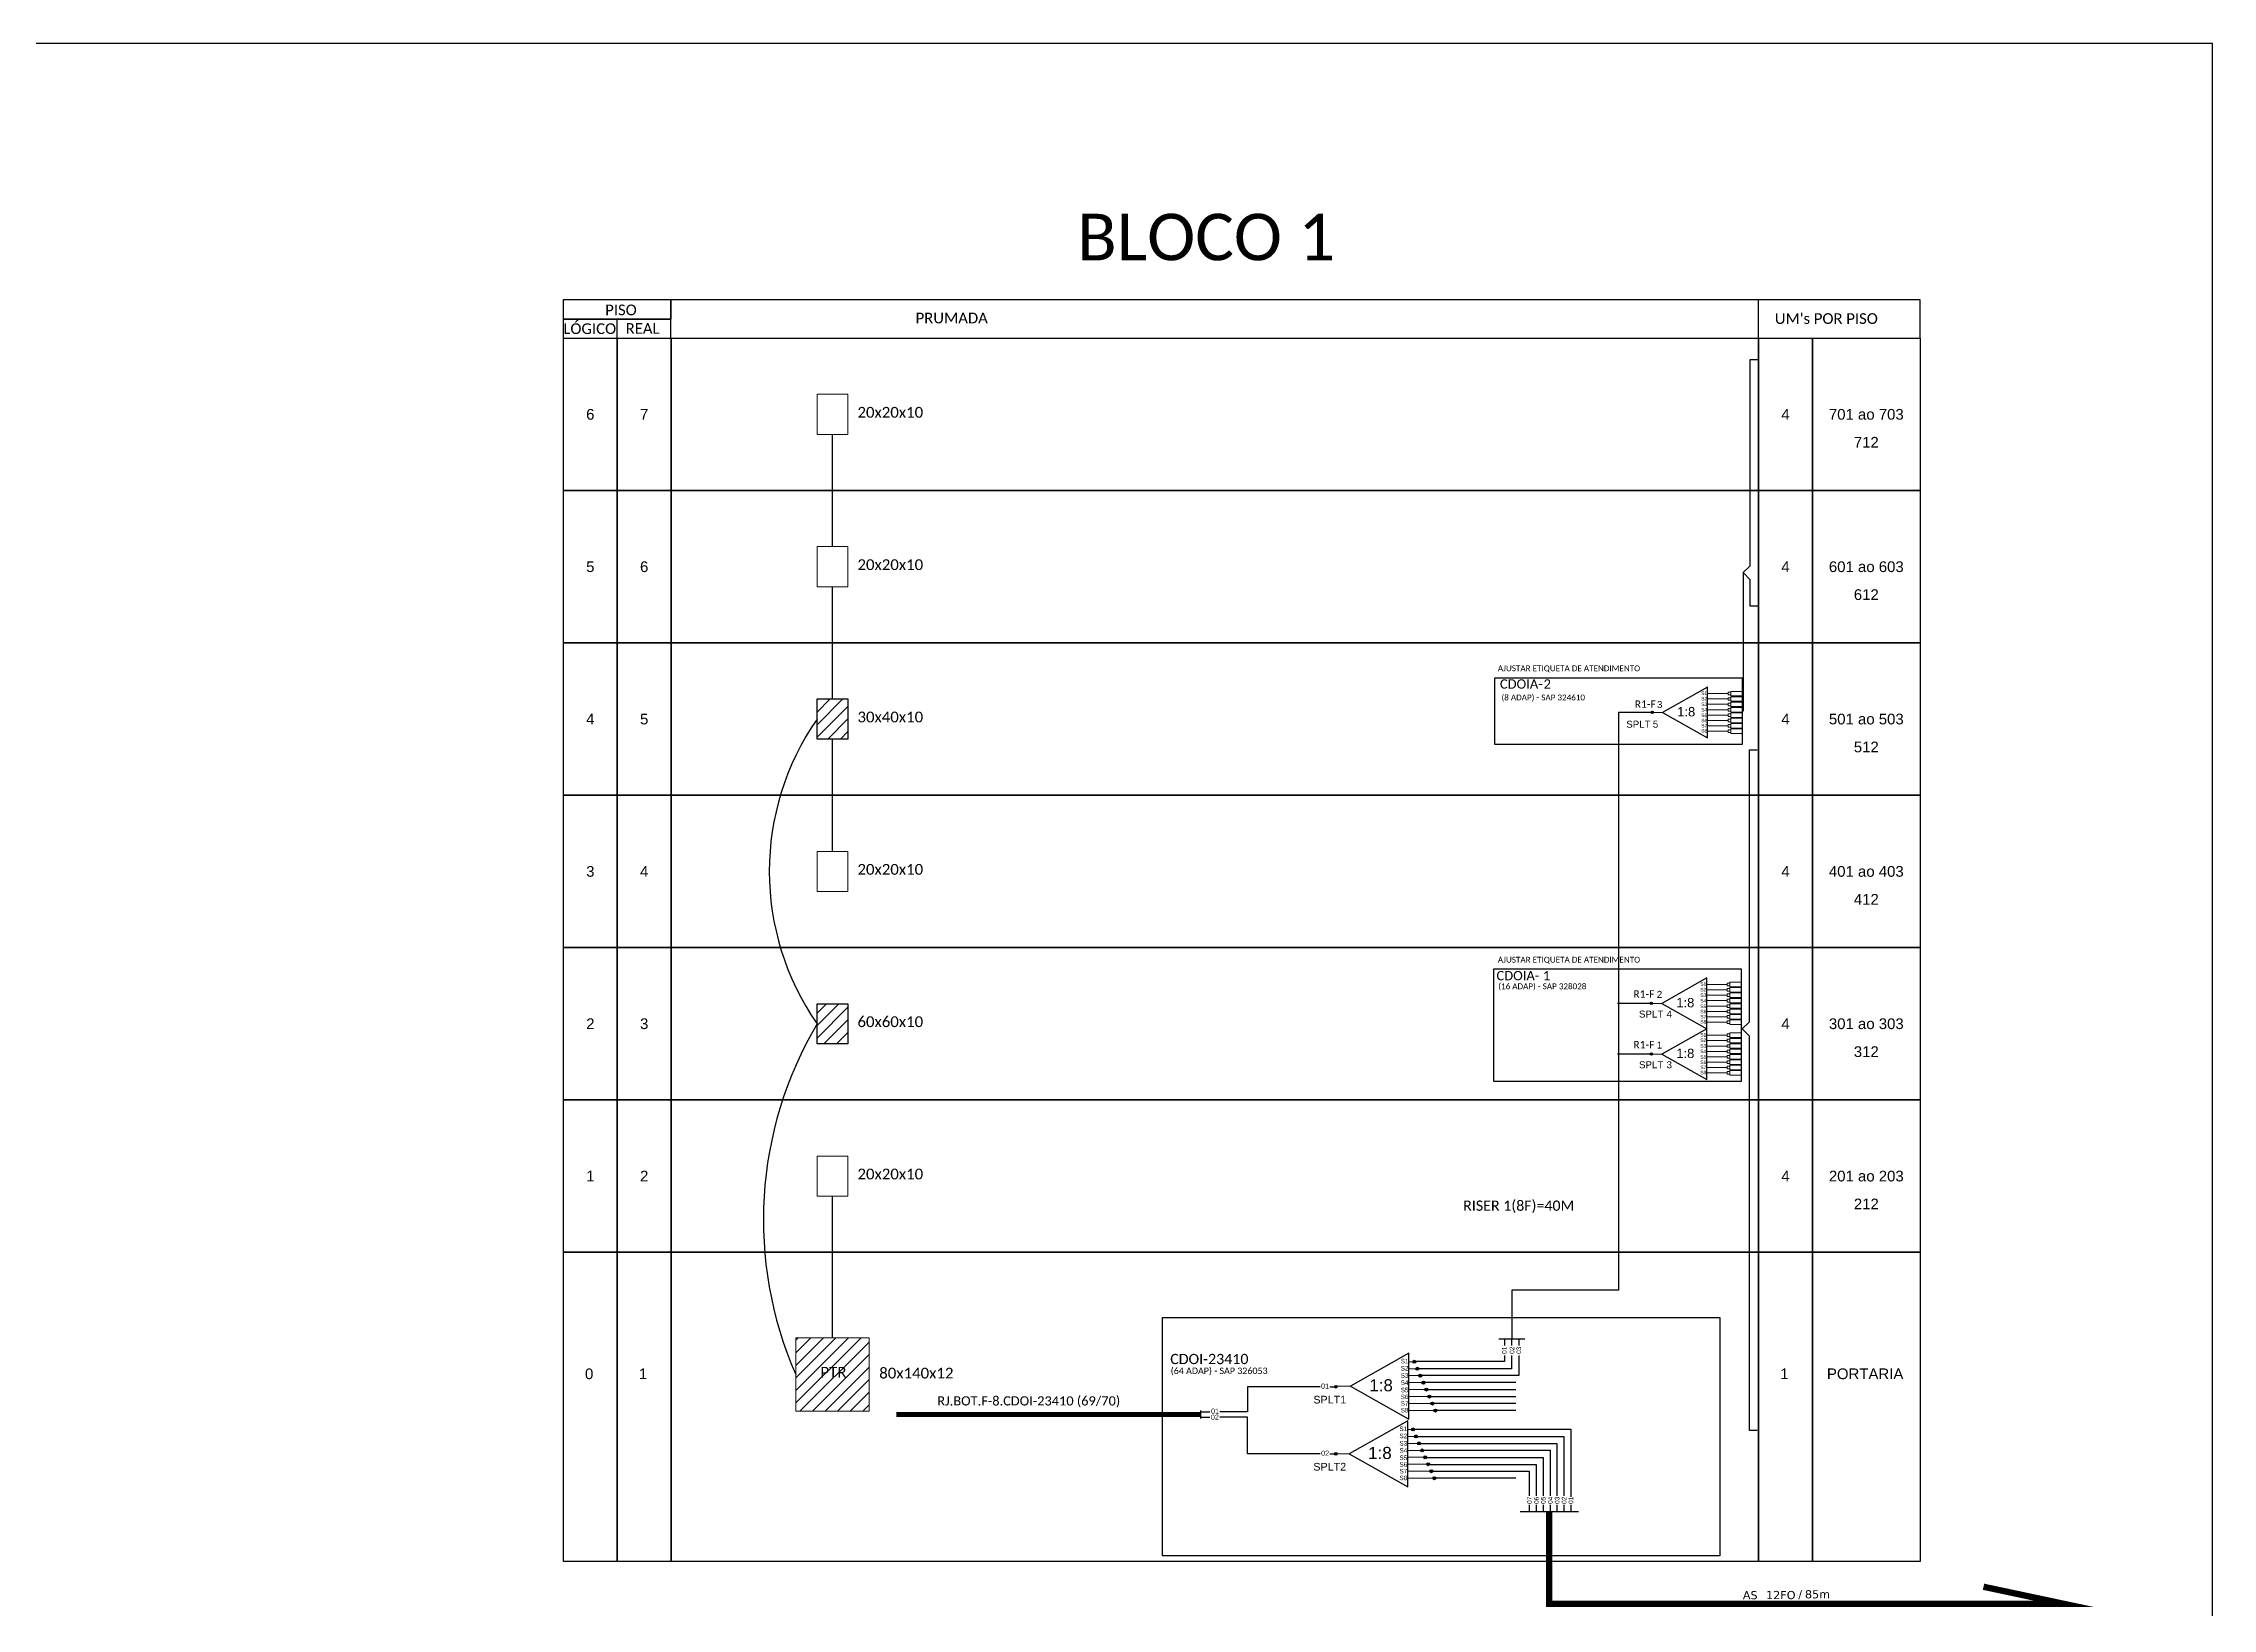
# Model space of a CAD drawing. Extents: x -89 to 1620, y 705 to 1299.
# Drawn here: x 283.2 to 749.2, y 962.6 to 1299 of the extents above; entities that cross this region are included whole.
import ezdxf
from ezdxf.enums import TextEntityAlignment as Align

# ---------------------------------------------------------------- set-up
doc = ezdxf.new("R2010")
doc.units = 0
doc.layers.add('40.1-ETIQUETAS', color=1, linetype='Continuous', lineweight=20)
doc.layers.add('DROP DE CLIENTE', color=140, linetype='Continuous', plot=False)
doc.styles.add('ARIAL', font='arial.ttf')
doc.styles.add('siredit', font='verdana.ttf')
doc.styles.get("Standard").update_dxf_attribs({"font": 'arial.ttf'})
doc.styles.add('WMF-Calibri0', font='calibri.ttf')
doc.linetypes.add('RESERVA', pattern='A,0.5,-0.15,["RESERVA",Standard,S=0.18,R=0,X=0,Y=-0.1],-1.3', length=1.95)

msp = doc.modelspace()

# ---------------------------------------------------------------- hatches: boundary and pattern name
h = msp.add_hatch()
h.set_pattern_fill('ANSI31', color=1, scale=0.6)
h.set_pattern_definition([(45, (-82.1356, 173.7744), (-1.3470384, 1.3470384), [])])
h.paths.add_polyline_path([(456.07, 1084), (456.07, 1092.62), (449.45, 1092.62), (449.45, 1084)])
h.paths.add_polyline_path([(456.07, 1158.11), (449.45, 1158.11), (449.45, 1149.49), (456.07, 1149.49)])
h = msp.add_hatch(color=7)
h.dxf.hatch_style = 1
edge = h.paths.add_edge_path()
edge.add_arc((628.87, 1155.23), 0.256, 0, 360)
h = msp.add_hatch(color=7)
h.dxf.hatch_style = 1
edge = h.paths.add_edge_path()
edge.add_arc((628.67, 1092.69), 0.256, 0, 360)
h = msp.add_hatch(color=7)
h.dxf.hatch_style = 1
edge = h.paths.add_edge_path()
edge.add_arc((628.67, 1081.79), 0.256, 0, 360)
h = msp.add_hatch()
h.set_pattern_fill('ANSI31', color=1, scale=0.6)
h.set_pattern_definition([(45, (-331.7493, 3692.0763), (-1.3470384, 1.3470384), [])])
h.paths.add_polyline_path([(460.66, 1005.01), (460.66, 1020.82), (444.86, 1020.82), (444.86, 1005.01)])
h.paths.add_polyline_path([(449.59, 1011.65), (456.4, 1011.65), (456.4, 1015.12), (449.59, 1015.12)], flags=24)
h = msp.add_hatch(color=3)
h.dxf.hatch_style = 1
edge = h.paths.add_edge_path()
edge.add_arc((577.74, 1015.66), 0.314, 0, 360)
h = msp.add_hatch(color=3)
h.dxf.hatch_style = 1
edge = h.paths.add_edge_path()
edge.add_arc((578.39, 1014.16), 0.314, 0, 360)
h = msp.add_hatch(color=3)
h.dxf.hatch_style = 1
edge = h.paths.add_edge_path()
edge.add_arc((579.04, 1012.67), 0.314, 0, 360)
h = msp.add_hatch(color=3)
h.dxf.hatch_style = 1
edge = h.paths.add_edge_path()
edge.add_arc((579.69, 1011.17), 0.314, 0, 360)
h = msp.add_hatch(color=3)
h.dxf.hatch_style = 1
edge = h.paths.add_edge_path()
edge.add_arc((560.89, 1010.29), 0.282, 0, 360)
h = msp.add_hatch(color=3)
h.dxf.hatch_style = 1
edge = h.paths.add_edge_path()
edge.add_arc((580.34, 1009.67), 0.314, 0, 360)
h = msp.add_hatch(color=3)
h.dxf.hatch_style = 1
edge = h.paths.add_edge_path()
edge.add_arc((580.99, 1008.17), 0.314, 0, 360)
h = msp.add_hatch(color=3)
h.dxf.hatch_style = 1
edge = h.paths.add_edge_path()
edge.add_arc((581.64, 1006.67), 0.314, 0, 360)
h = msp.add_hatch(color=3)
h.dxf.hatch_style = 1
edge = h.paths.add_edge_path()
edge.add_arc((582.29, 1005.17), 0.314, 0, 360)
h = msp.add_hatch(color=3)
h.dxf.hatch_style = 1
edge = h.paths.add_edge_path()
edge.add_arc((577.48, 1001.11), 0.314, 0, 360)
h = msp.add_hatch(color=3)
h.dxf.hatch_style = 1
edge = h.paths.add_edge_path()
edge.add_arc((578.13, 999.61), 0.314, 0, 360)
h = msp.add_hatch(color=3)
h.dxf.hatch_style = 1
edge = h.paths.add_edge_path()
edge.add_arc((578.78, 998.11), 0.314, 0, 360)
h = msp.add_hatch(color=3)
h.dxf.hatch_style = 1
edge = h.paths.add_edge_path()
edge.add_arc((560.89, 995.86), 0.282, 0, 360)
h = msp.add_hatch(color=3)
h.dxf.hatch_style = 1
edge = h.paths.add_edge_path()
edge.add_arc((579.43, 996.61), 0.314, 0, 360)
h = msp.add_hatch(color=3)
h.dxf.hatch_style = 1
edge = h.paths.add_edge_path()
edge.add_arc((580.08, 995.12), 0.314, 0, 360)
h = msp.add_hatch(color=3)
h.dxf.hatch_style = 1
edge = h.paths.add_edge_path()
edge.add_arc((580.73, 993.62), 0.314, 0, 360)
h = msp.add_hatch(color=3)
h.dxf.hatch_style = 1
edge = h.paths.add_edge_path()
edge.add_arc((581.38, 992.12), 0.314, 0, 360)
h = msp.add_hatch(color=3)
h.dxf.hatch_style = 1
edge = h.paths.add_edge_path()
edge.add_arc((582.03, 990.62), 0.314, 0, 360)

# ---------------------------------------------------------------- linework, layer by layer
at = {"color": 3}
msp.add_line((531.78, 1004.88), (533.83, 1004.88), dxfattribs=at)
at = {"color": 2}
for p, q in [((541.91, 1003.78), (535.96, 1003.78)), ((541.91, 995.86), (541.91, 1003.78)), ((557.49, 995.86), (541.91, 995.86))]:
    msp.add_line(p, q, dxfattribs=at)
for points in [[(-89.32, 705.02), (749.25, 705.02), (749.25, 1299.02), (-89.32, 1299.02), (-89.32, 705.02)], [(406.48, 1235.66), (406.48, 1239.77)], [(418.05, 1235.66), (686.42, 1235.66), (686.42, 1243.88), (418.05, 1243.88), (418.05, 1243.88), (418.05, 1239.77)], [(651.67, 1235.66), (651.67, 1243.88)]]:
    msp.add_lwpolyline(points)
for points in [[(394.9, 1239.77), (418.05, 1239.77), (418.05, 1243.88), (394.9, 1243.88)], [(394.9, 1235.66), (418.05, 1235.66), (418.05, 1239.77), (394.9, 1239.77)], [(394.94, 1235.66), (406.51, 1235.66), (406.51, 1202.91), (394.94, 1202.91)], [(406.51, 1235.66), (418.09, 1235.66), (418.09, 1202.91), (406.51, 1202.91)], [(418.09, 1235.66), (651.7, 1235.66), (651.7, 1202.91), (418.09, 1202.91)], [(651.7, 1235.66), (663.27, 1235.66), (663.27, 1202.91), (651.7, 1202.91)], [(663.27, 1235.66), (686.42, 1235.66), (686.42, 1202.91), (663.27, 1202.91)], [(394.94, 1202.91), (406.51, 1202.91), (406.51, 1170.17), (394.94, 1170.17)], [(406.51, 1202.91), (418.09, 1202.91), (418.09, 1170.17), (406.51, 1170.17)], [(418.09, 1202.91), (651.7, 1202.91), (651.7, 1170.17), (418.09, 1170.17)], [(651.7, 1202.91), (663.27, 1202.91), (663.27, 1170.17), (651.7, 1170.17)], [(663.27, 1202.91), (686.42, 1202.91), (686.42, 1170.17), (663.27, 1170.17)], [(394.94, 1170.17), (406.51, 1170.17), (406.51, 1137.43), (394.94, 1137.43)], [(406.51, 1170.17), (418.09, 1170.17), (418.09, 1137.43), (406.51, 1137.43)], [(418.09, 1170.17), (651.7, 1170.17), (651.7, 1137.43), (418.09, 1137.43)], [(651.7, 1170.17), (663.27, 1170.17), (663.27, 1137.43), (651.7, 1137.43)], [(663.27, 1170.17), (686.42, 1170.17), (686.42, 1137.43), (663.27, 1137.43)], [(394.94, 1137.43), (406.51, 1137.43), (406.51, 1104.68), (394.94, 1104.68)], [(406.51, 1137.43), (418.09, 1137.43), (418.09, 1104.68), (406.51, 1104.68)], [(418.09, 1137.43), (651.7, 1137.43), (651.7, 1104.68), (418.09, 1104.68)], [(651.7, 1137.43), (663.27, 1137.43), (663.27, 1104.68), (651.7, 1104.68)], [(663.27, 1137.43), (686.42, 1137.43), (686.42, 1104.68), (663.27, 1104.68)], [(394.94, 1104.68), (406.51, 1104.68), (406.51, 1071.94), (394.94, 1071.94)], [(406.51, 1104.68), (418.09, 1104.68), (418.09, 1071.94), (406.51, 1071.94)], [(418.09, 1104.68), (651.7, 1104.68), (651.7, 1071.94), (418.09, 1071.94)], [(651.7, 1104.68), (663.27, 1104.68), (663.27, 1071.94), (651.7, 1071.94)], [(663.27, 1104.68), (686.42, 1104.68), (686.42, 1071.94), (663.27, 1071.94)], [(394.94, 1071.94), (406.51, 1071.94), (406.51, 1039.19), (394.94, 1039.19)], [(406.51, 1071.94), (418.09, 1071.94), (418.09, 1039.19), (406.51, 1039.19)], [(418.09, 1071.94), (651.7, 1071.94), (651.7, 1039.19), (418.09, 1039.19)], [(651.7, 1071.94), (663.27, 1071.94), (663.27, 1039.19), (651.7, 1039.19)], [(663.27, 1071.94), (686.42, 1071.94), (686.42, 1039.19), (663.27, 1039.19)], [(394.94, 1039.19), (406.51, 1039.19), (406.51, 972.72), (394.94, 972.72)], [(406.51, 1039.19), (418.09, 1039.19), (418.09, 972.72), (406.51, 972.72)], [(418.09, 1039.19), (651.7, 1039.19), (651.7, 972.72), (418.09, 972.72)], [(651.7, 1039.19), (663.27, 1039.19), (663.27, 972.72), (651.7, 972.72)], [(663.27, 1039.19), (686.42, 1039.19), (686.42, 972.72), (663.27, 972.72)]]:
    msp.add_lwpolyline(points, close=True)
at = {"color": 3}
for points in [[(651.58, 1178.09), (649.93, 1178.09), (649.93, 1183.75), (648.36, 1185.26), (649.93, 1186.76), (649.93, 1231.07), (651.58, 1231.07)], [(452.76, 1190.85), (452.76, 1214.98)], [(648.36, 1185.26), (648.36, 1155.52), (648.16, 1155.52)], [(452.76, 1158.11), (452.76, 1182.23)], [(452.76, 1125.36), (452.76, 1149.49)], [(651.41, 1000.89), (649.76, 1000.89), (649.76, 1085.67), (648.19, 1087.18), (649.76, 1088.69), (649.76, 1147.16), (651.41, 1147.16)], [(452.76, 1020.82), (452.76, 1051.26)], [(557.49, 1010.29), (541.91, 1010.29), (541.91, 1004.88), (535.95, 1004.88)], [(559.57, 1010.29), (560.89, 1010.29)]]:
    msp.add_lwpolyline(points, dxfattribs=at)
at = {"color": 0, "lineweight": 0}
for points in [[(449.45, 1223.6), (456.07, 1223.6), (456.07, 1214.98), (449.45, 1214.98)], [(449.45, 1190.85), (456.07, 1190.85), (456.07, 1182.23), (449.45, 1182.23)], [(449.45, 1125.36), (456.07, 1125.36), (456.07, 1116.74), (449.45, 1116.74)], [(449.45, 1059.88), (456.07, 1059.88), (456.07, 1051.26), (449.45, 1051.26)]]:
    msp.add_lwpolyline(points, close=True, dxfattribs=at)
at = {"color": 5}
for points in [[(595.03, 1162.67), (648.16, 1162.67), (648.16, 1148.36), (595.03, 1148.36)], [(594.83, 1100.14), (647.96, 1100.14), (647.96, 1075.87), (594.83, 1075.87)], [(523.63, 1025.2), (643.41, 1025.2), (643.41, 973.93), (523.63, 973.93)]]:
    msp.add_lwpolyline(points, close=True, dxfattribs=at)
at = {"color": 7}
for points in [[(640.76, 1160.67), (631.09, 1155.23), (640.76, 1149.78), (640.76, 1160.67)], [(640.56, 1098.14), (630.9, 1092.69), (640.56, 1087.24), (640.56, 1098.14)], [(628.67, 1092.69), (621.41, 1092.69)], [(640.56, 1087.24), (630.9, 1081.79), (640.56, 1076.35), (640.56, 1087.24)], [(628.67, 1081.79), (621.41, 1081.79)], [(576.6, 1017.5), (564.03, 1010.42), (576.6, 1003.33), (576.6, 1017.5)], [(531.78, 1005.19), (531.78, 1003.47)]]:
    msp.add_lwpolyline(points, dxfattribs=at)
at = {"color": 1}
for points in [[(449.45, 1158.11), (456.07, 1158.11), (456.07, 1149.49), (449.45, 1149.49)], [(449.45, 1092.62), (456.07, 1092.62), (456.07, 1084), (449.45, 1084)]]:
    msp.add_lwpolyline(points, close=True, dxfattribs=at)
at = {"color": 7, "lineweight": 0}
for points in [[(645.14, 1159.26), (640.76, 1159.26)], [(640.76, 1158.11), (645.14, 1158.11)], [(640.76, 1156.96), (645.14, 1156.96)], [(640.76, 1155.8), (645.14, 1155.8)], [(645.72, 1159.75), (645.72, 1158.77)], [(645.72, 1159.75), (648.13, 1159.75)], [(645.72, 1158.77), (648.13, 1158.77)], [(645.72, 1158.6), (645.72, 1157.62)], [(645.72, 1158.6), (648.13, 1158.6)], [(645.72, 1157.62), (648.13, 1157.62)], [(645.72, 1157.45), (645.72, 1156.46)], [(645.72, 1157.45), (648.13, 1157.45)], [(645.72, 1156.46), (648.13, 1156.46)], [(645.72, 1156.3), (645.72, 1155.31)], [(645.72, 1156.3), (648.13, 1156.3)], [(631.09, 1155.23), (628.87, 1155.23)], [(640.76, 1154.65), (645.14, 1154.65)], [(640.76, 1153.5), (645.14, 1153.5)], [(640.76, 1152.34), (645.14, 1152.34)], [(640.76, 1151.19), (645.14, 1151.19)], [(645.72, 1155.31), (648.13, 1155.31)], [(645.72, 1155.14), (645.72, 1154.16)], [(645.72, 1155.14), (648.13, 1155.14)], [(645.72, 1154.16), (648.13, 1154.16)], [(645.72, 1153.99), (645.72, 1153)], [(645.72, 1153.99), (648.13, 1153.99)], [(645.72, 1153), (648.13, 1153)], [(645.72, 1152.84), (645.72, 1151.85)], [(645.72, 1152.84), (648.13, 1152.84)], [(645.72, 1151.85), (648.13, 1151.85)], [(645.72, 1151.68), (645.72, 1150.7)], [(645.72, 1151.68), (648.13, 1151.68)], [(645.72, 1150.7), (648.13, 1150.7)], [(644.94, 1096.73), (640.56, 1096.73)], [(640.56, 1095.57), (644.94, 1095.57)], [(645.52, 1097.22), (645.52, 1096.23)], [(645.52, 1097.22), (647.93, 1097.22)], [(645.52, 1096.23), (647.93, 1096.23)], [(645.52, 1096.07), (645.52, 1095.08)], [(645.52, 1096.07), (647.93, 1096.07)], [(630.9, 1092.69), (628.67, 1092.69)], [(640.56, 1094.42), (644.94, 1094.42)], [(640.56, 1093.27), (644.94, 1093.27)], [(640.56, 1092.12), (644.94, 1092.12)], [(640.56, 1090.96), (644.94, 1090.96)], [(645.52, 1095.08), (647.93, 1095.08)], [(645.52, 1094.92), (645.52, 1093.93)], [(645.52, 1094.92), (647.93, 1094.92)], [(645.52, 1093.93), (647.93, 1093.93)], [(645.52, 1093.76), (645.52, 1092.78)], [(645.52, 1093.76), (647.93, 1093.76)], [(645.52, 1092.78), (647.93, 1092.78)], [(645.52, 1092.61), (645.52, 1091.62)], [(645.52, 1092.61), (647.93, 1092.61)], [(645.52, 1091.62), (647.93, 1091.62)], [(645.52, 1091.46), (645.52, 1090.47)], [(645.52, 1091.46), (647.93, 1091.46)], [(640.56, 1089.81), (644.94, 1089.81)], [(640.56, 1088.66), (644.94, 1088.66)], [(644.94, 1085.83), (640.56, 1085.83)], [(645.52, 1090.47), (647.93, 1090.47)], [(645.52, 1090.3), (645.52, 1089.32)], [(645.52, 1090.3), (647.93, 1090.3)], [(645.52, 1089.32), (647.93, 1089.32)], [(645.52, 1089.15), (645.52, 1088.16)], [(645.52, 1089.15), (647.93, 1089.15)], [(645.52, 1088.16), (647.93, 1088.16)], [(645.52, 1086.32), (645.52, 1085.34)], [(645.52, 1086.32), (647.93, 1086.32)], [(630.9, 1081.79), (628.67, 1081.79)], [(640.56, 1084.68), (644.94, 1084.68)], [(640.56, 1083.52), (644.94, 1083.52)], [(640.56, 1082.37), (644.94, 1082.37)], [(640.56, 1081.22), (644.94, 1081.22)], [(645.52, 1085.34), (647.93, 1085.34)], [(645.52, 1085.17), (645.52, 1084.18)], [(645.52, 1085.17), (647.93, 1085.17)], [(645.52, 1084.18), (647.93, 1084.18)], [(645.52, 1084.02), (645.52, 1083.03)], [(645.52, 1084.02), (647.93, 1084.02)], [(645.52, 1083.03), (647.93, 1083.03)], [(645.52, 1082.87), (645.52, 1081.88)], [(645.52, 1082.87), (647.93, 1082.87)], [(645.52, 1081.88), (647.93, 1081.88)], [(645.52, 1081.71), (645.52, 1080.73)], [(645.52, 1081.71), (647.93, 1081.71)], [(640.56, 1080.07), (644.94, 1080.07)], [(640.56, 1078.91), (644.94, 1078.91)], [(640.56, 1077.76), (644.94, 1077.76)], [(645.52, 1080.73), (647.93, 1080.73)], [(645.52, 1080.56), (645.52, 1079.57)], [(645.52, 1080.56), (647.93, 1080.56)], [(645.52, 1079.57), (647.93, 1079.57)], [(645.52, 1079.41), (645.52, 1078.42)], [(645.52, 1079.41), (647.93, 1079.41)], [(645.52, 1078.42), (647.93, 1078.42)], [(645.52, 1078.25), (645.52, 1077.27)], [(645.52, 1078.25), (647.93, 1078.25)], [(645.52, 1077.27), (647.93, 1077.27)], [(577.74, 1015.66), (576.6, 1015.66)], [(576.6, 1014.16), (578.39, 1014.16)], [(576.6, 1012.67), (579.04, 1012.67)], [(564.03, 1010.42), (561.14, 1010.42)], [(576.6, 1011.17), (579.69, 1011.17)], [(576.6, 1009.67), (580.34, 1009.67)], [(576.6, 1008.17), (580.99, 1008.17)], [(576.6, 1006.67), (581.64, 1006.67)], [(576.6, 1005.17), (582.29, 1005.17)], [(577.48, 1001.11), (576.35, 1001.11)], [(576.35, 999.61), (578.13, 999.61)], [(576.35, 998.11), (578.78, 998.11)], [(576.35, 996.61), (579.43, 996.61)], [(576.35, 995.12), (580.08, 995.12)], [(576.35, 993.62), (580.73, 993.62)], [(576.35, 992.12), (581.38, 992.12)], [(576.35, 990.62), (582.03, 990.62)]]:
    msp.add_lwpolyline(points, dxfattribs=at)
for points in [[(645.14, 1159.55), (645.72, 1159.55), (645.72, 1158.98), (645.14, 1158.98)], [(645.14, 1158.39), (645.72, 1158.39), (645.72, 1157.82), (645.14, 1157.82)], [(645.14, 1157.24), (645.72, 1157.24), (645.72, 1156.67), (645.14, 1156.67)], [(645.14, 1156.09), (645.72, 1156.09), (645.72, 1155.52), (645.14, 1155.52)], [(645.14, 1154.94), (645.72, 1154.94), (645.72, 1154.36), (645.14, 1154.36)], [(645.14, 1153.78), (645.72, 1153.78), (645.72, 1153.21), (645.14, 1153.21)], [(645.14, 1152.63), (645.72, 1152.63), (645.72, 1152.06), (645.14, 1152.06)], [(645.14, 1151.48), (645.72, 1151.48), (645.72, 1150.9), (645.14, 1150.9)], [(644.94, 1097.01), (645.52, 1097.01), (645.52, 1096.44), (644.94, 1096.44)], [(644.94, 1095.86), (645.52, 1095.86), (645.52, 1095.29), (644.94, 1095.29)], [(644.94, 1094.71), (645.52, 1094.71), (645.52, 1094.14), (644.94, 1094.14)], [(644.94, 1093.56), (645.52, 1093.56), (645.52, 1092.98), (644.94, 1092.98)], [(644.94, 1092.4), (645.52, 1092.4), (645.52, 1091.83), (644.94, 1091.83)], [(644.94, 1091.25), (645.52, 1091.25), (645.52, 1090.68), (644.94, 1090.68)], [(644.94, 1090.1), (645.52, 1090.1), (645.52, 1089.52), (644.94, 1089.52)], [(644.94, 1088.94), (645.52, 1088.94), (645.52, 1088.37), (644.94, 1088.37)], [(644.94, 1086.12), (645.52, 1086.12), (645.52, 1085.54), (644.94, 1085.54)], [(644.94, 1084.96), (645.52, 1084.96), (645.52, 1084.39), (644.94, 1084.39)], [(644.94, 1083.81), (645.52, 1083.81), (645.52, 1083.24), (644.94, 1083.24)], [(644.94, 1082.66), (645.52, 1082.66), (645.52, 1082.09), (644.94, 1082.09)], [(644.94, 1081.51), (645.52, 1081.51), (645.52, 1080.93), (644.94, 1080.93)], [(644.94, 1080.35), (645.52, 1080.35), (645.52, 1079.78), (644.94, 1079.78)], [(644.94, 1079.2), (645.52, 1079.2), (645.52, 1078.63), (644.94, 1078.63)], [(644.94, 1078.05), (645.52, 1078.05), (645.52, 1077.47), (644.94, 1077.47)]]:
    msp.add_lwpolyline(points, close=True, dxfattribs=at)
at = {"color": 5}
for points in [[(621.61, 1155.23), (621.61, 1031.06), (598.7, 1031.06), (598.7, 1020.57)], [(628.87, 1155.23), (621.61, 1155.23)], [(597.12, 1016.97), (597.09, 1015.71), (578.05, 1015.71)], [(598.65, 1016.97), (598.65, 1014.16), (578.7, 1014.16)], [(600.18, 1016.97), (600.18, 1012.67), (579.35, 1012.67)], [(595.9, 1020.57), (601.5, 1020.57)], [(597.12, 1020.57), (597.12, 1019.12)], [(598.65, 1020.57), (598.65, 1019.12)], [(600.18, 1020.57), (600.18, 1019.12)], [(577.43, 1015.71), (577.42, 1015.71)], [(576.35, 1002.95), (563.78, 995.86), (576.35, 988.78), (576.35, 1002.95)], [(577.17, 1001.16), (577.17, 1001.16)]]:
    msp.add_lwpolyline(points, dxfattribs=at)
at = {"color": 1, "lineweight": 0}
msp.add_lwpolyline([(444.86, 1020.82), (460.66, 1020.82), (460.66, 1005.01), (444.86, 1005.01)], close=True, dxfattribs=at)
at = {"color": 8, "linetype": 'RESERVA', "ltscale": 5}
for points in [[(599.57, 1011.21), (580, 1011.21)], [(599.57, 1009.65), (580.65, 1009.65)], [(599.57, 1008.15), (581.3, 1008.15)], [(599.57, 1006.67), (581.95, 1006.67)], [(599.57, 1005.16), (582.6, 1005.16)], [(599.57, 990.61), (582.35, 990.61)]]:
    msp.add_lwpolyline(points, dxfattribs=at)
at = {"color": 7, "const_width": 1.1}
msp.add_lwpolyline([(466.46, 1004.33), (531.78, 1004.33)], dxfattribs=at)
at = {"color": 2}
for points in [[(531.78, 1003.78), (533.83, 1003.78)], [(559.57, 995.86), (560.89, 995.86)]]:
    msp.add_lwpolyline(points, dxfattribs=at)
at = {"color": 5, "lineweight": 0}
msp.add_lwpolyline([(563.78, 995.86), (560.89, 995.86)], dxfattribs=at)
at = {"color": 1, "const_width": 1.36}
for points in [[(606.72, 983.39), (606.72, 963.61), (704.42, 963.61)], [(704.42, 963.61), (717.37, 963.61), (700.03, 967.3)]]:
    msp.add_lwpolyline(points, dxfattribs=at)
at = {"color": 7}
for centre in [(628.87, 1155.23), (628.67, 1092.69), (628.67, 1081.79)]:
    msp.add_circle(centre, 0.256, dxfattribs=at)
at = {"color": 3}
for centre, radius in [((577.74, 1015.66), 0.314), ((578.39, 1014.16), 0.314), ((579.04, 1012.67), 0.314), ((579.69, 1011.17), 0.314), ((560.89, 1010.29), 0.282), ((580.34, 1009.67), 0.314), ((580.99, 1008.17), 0.314), ((581.64, 1006.67), 0.314), ((582.29, 1005.17), 0.314), ((577.48, 1001.11), 0.314), ((578.13, 999.61), 0.314), ((578.78, 998.11), 0.314), ((560.89, 995.86), 0.282), ((579.43, 996.61), 0.314), ((580.08, 995.12), 0.314), ((580.73, 993.62), 0.314), ((581.38, 992.12), 0.314), ((582.03, 990.62), 0.314)]:
    msp.add_circle(centre, radius, dxfattribs=at)
for centre, radius, start, end in [((496.53, 1121.05), 57.35, 145.1836, 214.8164), ((520.75, 1046.13), 82.84, 149.3923, 203.6372)]:
    msp.add_arc(centre, radius, start, end, dxfattribs=at)
for p in [(394.94, 1202.91), (394.94, 1170.17), (394.94, 1137.43), (394.94, 1104.68), (394.94, 1071.94), (394.94, 1039.19)]:
    msp.add_point(p)
at = {"layer": 'DROP DE CLIENTE', "color": 1}
for points in [[(577.8, 1001.16), (599.57, 1001.16), (611.35, 1001.16), (611.35, 986.65)], [(578.45, 999.61), (609.87, 999.61), (609.87, 986.84)], [(579.1, 998.12), (608.38, 998.12), (608.38, 986.85)], [(579.75, 996.65), (599.57, 996.65), (606.9, 996.65), (606.9, 986.84)], [(580.4, 995.1), (599.57, 995.1), (605.41, 995.1), (605.41, 986.85)], [(581.05, 993.6), (599.57, 993.6), (603.93, 993.6), (603.93, 986.84)], [(581.7, 992.12), (599.57, 992.12), (602.44, 992.12), (602.44, 986.85)], [(612.99, 983.39), (600.46, 983.39)], [(602.44, 984.92), (602.44, 983.39)], [(603.93, 984.92), (603.93, 983.39)], [(605.41, 984.92), (605.41, 983.39)], [(606.9, 984.92), (606.9, 983.39)], [(608.38, 984.92), (608.38, 983.39)], [(609.87, 984.92), (609.87, 983.39)], [(611.35, 984.92), (611.35, 983.39)]]:
    msp.add_lwpolyline(points, dxfattribs=at)

# ---------------------------------------------------------------- texts
at = {"style": 'WMF-Calibri0'}
for s, height, p in [('BLOCO 1', 10, (505.33, 1252.4)), ('     PISO', 2.3, (399.87, 1240.58)), ('PRUMADA', 2.3, (470.61, 1238.84)), ("UM's POR PISO", 2.3, (655.2, 1238.72)), ('  LÓGICO', 2.3, (393.32, 1236.55)), ('    REAL', 2.3, (405.08, 1236.6)), ('20x20x10', 2.317, (458.12, 1218.57)), ('20x20x10', 2.317, (458.12, 1185.82)), ('20x20x10', 2.317, (458.12, 1120.33)), ('20x20x10', 2.317, (458.12, 1054.85)), ('PTR', 2.317, (450.17, 1012.24)), ('80x140x12', 2.317, (462.8, 1012.06))]:
    msp.add_text(s, height=height, dxfattribs=at).set_placement(p)
at = {"style": 'ARIAL'}
for s, height, p in [('6', 2.3, (400.73, 1219.29)), ('7', 2.3, (412.3, 1219.29)), ('4', 2.3, (657.49, 1219.29)), ('701 ao 703', 2.3, (674.85, 1219.29)), ('712', 2.3, (674.85, 1213.29)), ('5', 2.3, (400.73, 1186.54)), ('6', 2.3, (412.3, 1186.54)), ('4', 2.3, (657.49, 1186.54)), ('601 ao 603', 2.3, (674.85, 1186.54)), ('612', 2.3, (674.85, 1180.54)), ('4', 2.3, (400.73, 1153.8)), ('5', 2.3, (412.3, 1153.8)), ('4', 2.3, (657.49, 1153.8)), ('501 ao 503', 2.3, (674.85, 1153.8)), ('512', 2.3, (674.85, 1147.8)), ('3', 2.3, (400.73, 1121.05)), ('4', 2.3, (412.3, 1121.05)), ('4', 2.3, (657.49, 1121.05)), ('401 ao 403', 2.3, (674.85, 1121.05)), ('412', 2.3, (674.85, 1115.05)), ('2', 2.3, (400.73, 1088.31)), ('3', 2.3, (412.3, 1088.31)), ('4', 2.3, (657.49, 1088.31)), ('301 ao 303', 2.3, (674.85, 1088.31)), ('312', 2.3, (674.85, 1082.31)), ('1', 2.3, (400.73, 1055.57)), ('2', 2.3, (412.3, 1055.57)), ('4', 2.3, (657.49, 1055.57)), ('201 ao 203', 2.3, (674.85, 1055.57)), ('212', 2.3, (674.85, 1049.57)), ('0', 2.3, (400.48, 1013.07)), ('1', 2.3, (412.05, 1013.07)), ('1', 2.3, (657.24, 1013.07)), ('PORTARIA', 2.3, (674.6, 1013.07)), ('01', 1.1, (558.58, 1010.43)), ('02', 1.1, (534.9, 1003.75)), ('01', 1.1, (534.94, 1005.05)), ('02', 1.1, (558.58, 996.01))]:
    msp.add_text(s, height=height, dxfattribs=at).set_placement(p, align=Align.MIDDLE_CENTER)
at = {"color": 1, "style": 'WMF-Calibri0'}
for p in [(610.98, 1164.07), (610.98, 1101.44)]:
    msp.add_text('AJUSTAR ETIQUETA DE ATENDIMENTO', height=1.25, dxfattribs=at).set_placement(p, align=Align.CENTER)
at = {"color": 5}
for s, height, style, p in [('CDOIA-', 2, 'WMF-Calibri0', (596.14, 1160.33)), ('2', 2, 'WMF-Calibri0', (605.52, 1160.33)), ('CDOIA-', 2, 'WMF-Calibri0', (595.4, 1097.65)), ('1', 2, 'WMF-Calibri0', (605.36, 1097.65)), ('RISER 1(8F)=40M', 2.2, 'WMF-Calibri0', (588.24, 1048.11)), ('CDOI-23410', 2.2, 'WMF-Calibri0', (525.31, 1015.15)), ('1:8', 2.6, 'ARIAL', (567.84, 994.76)), ('S1', 0.975, 'ARIAL', (574.56, 1000.76)), ('S2', 0.975, 'ARIAL', (574.56, 999.22)), ('S3', 0.975, 'ARIAL', (574.56, 997.64)), ('S4', 0.975, 'ARIAL', (574.56, 996.11)), ('S5', 0.975, 'ARIAL', (574.56, 994.54)), ('S6', 0.975, 'ARIAL', (574.56, 993.08)), ('S7', 0.975, 'ARIAL', (574.56, 991.65)), ('S8', 0.975, 'ARIAL', (574.56, 990.2))]:
    msp.add_text(s, height=height, dxfattribs=dict(at, style=style)).set_placement(p)
at = {"color": 5, "style": 'WMF-Calibri0'}
for s, height, p in [('(8 ADAP) - SAP 324610', 1.25, (605.45, 1157.81)), ('(16 ADAP) - SAP 328028', 1.25, (605.25, 1095.73)), ('(64 ADAP) - SAP 326053', 1.375, (535.82, 1013.03))]:
    msp.add_text(s, height=height, dxfattribs=at).set_placement(p, align=Align.CENTER)
at = {"color": 7}
for s, height, style, p in [('R1-F', 1.6, 'WMF-Calibri0', (625.1, 1156.21)), ('1:8', 2, 'ARIAL', (634.22, 1154.37)), ('S1', 0.75, 'ARIAL', (639.39, 1158.99)), ('S2', 0.75, 'ARIAL', (639.39, 1157.81)), ('S3', 0.75, 'ARIAL', (639.39, 1156.59)), ('S4', 0.75, 'ARIAL', (639.39, 1155.42)), ('S5', 0.75, 'ARIAL', (639.39, 1154.21)), ('S6', 0.75, 'ARIAL', (639.39, 1153.09)), ('S7', 0.75, 'ARIAL', (639.39, 1151.99)), ('S8', 0.75, 'ARIAL', (639.39, 1150.87)), ('R1-F', 1.6, 'WMF-Calibri0', (624.8, 1093.9)), ('S1', 0.75, 'ARIAL', (639.19, 1096.46)), ('S2', 0.75, 'ARIAL', (639.19, 1095.27)), ('1:8', 2, 'ARIAL', (634.02, 1091.84)), ('S3', 0.75, 'ARIAL', (639.19, 1094.06)), ('S4', 0.75, 'ARIAL', (639.19, 1092.88)), ('S5', 0.75, 'ARIAL', (639.19, 1091.67)), ('S6', 0.75, 'ARIAL', (639.19, 1090.55)), ('S7', 0.75, 'ARIAL', (639.19, 1089.45)), ('S8', 0.75, 'ARIAL', (639.19, 1088.34)), ('S1', 0.75, 'ARIAL', (639.19, 1085.56)), ('R1-F', 1.6, 'WMF-Calibri0', (624.8, 1083.01)), ('1:8', 2, 'ARIAL', (634.02, 1080.94)), ('S2', 0.75, 'ARIAL', (639.19, 1084.38)), ('S3', 0.75, 'ARIAL', (639.19, 1083.16)), ('S4', 0.75, 'ARIAL', (639.19, 1081.99)), ('S5', 0.75, 'ARIAL', (639.19, 1080.77)), ('S6', 0.75, 'ARIAL', (639.19, 1079.65)), ('S7', 0.75, 'ARIAL', (639.19, 1078.56)), ('S8', 0.75, 'ARIAL', (639.19, 1077.44)), ('S1', 0.975, 'ARIAL', (574.82, 1015.31)), ('1:8', 2.6, 'ARIAL', (568.09, 1009.31)), ('S2', 0.975, 'ARIAL', (574.82, 1013.77)), ('S3', 0.975, 'ARIAL', (574.82, 1012.2)), ('S4', 0.975, 'ARIAL', (574.82, 1010.67)), ('S5', 0.975, 'ARIAL', (574.82, 1009.09)), ('S6', 0.975, 'ARIAL', (574.82, 1007.63)), ('S7', 0.975, 'ARIAL', (574.82, 1006.21)), ('S8', 0.975, 'ARIAL', (574.82, 1004.76))]:
    msp.add_text(s, height=height, dxfattribs=dict(at, style=style)).set_placement(p)
at = {"color": 7, "style": 'ARIAL'}
for s, p in [('3', (630.47, 1156.17)), ('SPLT', (625.89, 1151.94)), ('5', (629.57, 1151.94)), ('2', (630.42, 1093.87)), ('SPLT', (628.63, 1089.64)), ('4', (632.52, 1089.64)), ('1', (630.42, 1082.97)), ('SPLT', (628.63, 1078.74)), ('3', (632.52, 1078.74))]:
    msp.add_text(s, height=1.5, dxfattribs=at).set_placement(p, align=Align.CENTER)
at = {"color": 1, "style": 'WMF-Calibri0'}
for s, p in [('30x40x10', (458.12, 1153.08)), ('60x60x10', (458.12, 1087.59))]:
    msp.add_text(s, height=2.317, dxfattribs=at).set_placement(p)
at = {"style": 'ARIAL'}
for s, p in [('01', (597.11, 1018.13)), ('02', (598.73, 1018.13)), ('03', (600.19, 1018.13)), ('07', (602.49, 985.88)), ('06', (603.98, 985.88)), ('05', (605.46, 985.88)), ('04', (606.95, 985.88)), ('03', (608.43, 985.88)), ('02', (609.92, 985.88)), ('01', (611.4, 985.88))]:
    msp.add_text(s, height=0.992, rotation=90, dxfattribs=at).set_placement(p, align=Align.MIDDLE_CENTER)
at = {"color": 7, "style": 'WMF-Calibri0'}
msp.add_text('RJ.BOT.F-8.CDOI-23410 (69/70)', height=1.98, dxfattribs=at).set_placement((494.92, 1007.25, 2.2), align=Align.MIDDLE_CENTER)
at = {"style": 'ARIAL'}
for s, p in [('SPLT1', (559.58, 1006.69)), ('SPLT2', (559.58, 992.27))]:
    msp.add_text(s, height=1.65, dxfattribs=at).set_placement(p, align=Align.CENTER)
at = {"layer": '40.1-ETIQUETAS', "color": 1, "style": 'siredit'}
for s, p in [('AS', (651.49, 965.49)), ('12FO', (659.64, 965.52)), ('/', (661.05, 965.68))]:
    msp.add_text(s, height=1.75, dxfattribs=at).set_placement(p, align=Align.MIDDLE_RIGHT)
msp.add_text('85m', height=1.75, dxfattribs=at).set_placement((661.67, 965.68), align=Align.MIDDLE_LEFT)

doc.saveas('drawing.dxf')
